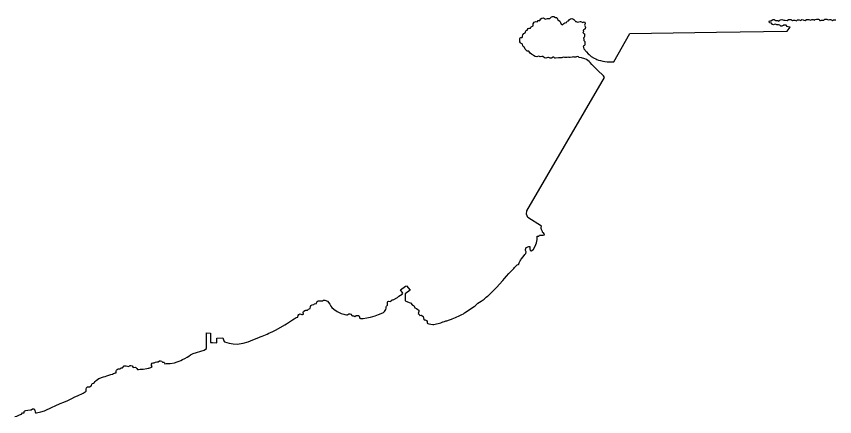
# Model space of a CAD drawing. Header units: inches. Extents: x -62624 to 51363, y -122611 to -15713.
# Drawn here: x -3159 to 920, y -114221 to -112224 of the extents above; entities that cross this region are included whole.
import ezdxf

# ---------------------------------------------------------------- set-up
doc = ezdxf.new("R2010")
doc.units = ezdxf.units.IN
doc.header["$MEASUREMENT"] = 0

msp = doc.modelspace()

# ---------------------------------------------------------------- linework, layer by layer
msp.add_lwpolyline([(-3166.1, -114221), (-3156.7, -114218.5), (-3142.7, -114212.2), (-3133, -114208.3), (-3128.6, -114202.2), (-3120.5, -114201.7), (-3120, -114195), (-3117, -114191.7), (-3112.5, -114190.4), (-3102.4, -114188.5), (-3089, -114187.5), (-3085.3, -114187.3), (-3078.6, -114182.2), (-3073.6, -114182), (-3070.6, -114182.8), (-3068.9, -114185.4), (-3066.7, -114189.7), (-3065, -114197.2), (-3064.2, -114202.2), (-3058, -114202.2), (-3036.7, -114197.3), (-3019.4, -114192), (-2981.3, -114173.6), (-2965.5, -114166.7), (-2940.6, -114155.7), (-2922.4, -114149), (-2902.7, -114140.7), (-2889.3, -114133.9), (-2882.4, -114130.4), (-2867.4, -114122.9), (-2853.5, -114116.5), (-2826.9, -114103.4), (-2811, -114093.8), (-2811.8, -114083.9), (-2809.4, -114077.1), (-2804.2, -114072.4), (-2794.8, -114071.7), (-2786.6, -114066.9), (-2784.9, -114065.5), (-2782.8, -114059.4), (-2779, -114054.9), (-2773.7, -114053.5), (-2771.8, -114051.7), (-2766.3, -114046.1), (-2761.4, -114040.4), (-2754.8, -114035.3), (-2747.3, -114031.1), (-2725.4, -114023), (-2716.3, -114020.1), (-2708.1, -114017.3), (-2687.4, -114011), (-2680.2, -114008.3), (-2675, -114006.1), (-2665, -114002.9), (-2662.3, -114001.7), (-2662.2, -113996.8), (-2661.3, -113991.6), (-2659.3, -113988.8), (-2656.4, -113985.3), (-2651.8, -113983), (-2641, -113982.9), (-2637.3, -113977.6), (-2630.3, -113977.4), (-2621.1, -113967.6), (-2611, -113967.3), (-2597.8, -113970.8), (-2594.3, -113968), (-2592.1, -113966.2), (-2588.1, -113965.5), (-2581.6, -113967.6), (-2577, -113975.3), (-2565.8, -113974.4), (-2558.5, -113980.2), (-2555.6, -113985.1), (-2549.4, -113985.1), (-2541.9, -113984.9), (-2527.5, -113983.5), (-2507.9, -113980.6), (-2502.5, -113979.9), (-2498.1, -113979.2), (-2489.4, -113975.5), (-2486.3, -113973.6), (-2481.9, -113971.1), (-2485.3, -113966.6), (-2485, -113959.2), (-2481.8, -113954.7), (-2476.9, -113951.7), (-2471.9, -113953), (-2465.8, -113950), (-2458.9, -113947.2), (-2452.3, -113946.9), (-2445.4, -113943.1), (-2439.9, -113942.7), (-2434.4, -113943.6), (-2432.4, -113947.6), (-2430, -113950), (-2423.5, -113950), (-2420, -113951.7), (-2418.2, -113956.7), (-2411.9, -113956.1), (-2392.5, -113955.5), (-2371.3, -113951.8), (-2357.2, -113947.9), (-2347.6, -113944.9), (-2339.4, -113941.1), (-2330.2, -113936.2), (-2319.5, -113930.6), (-2307, -113923.8), (-2298.9, -113918.7), (-2290.3, -113913.1), (-2277.6, -113906.6), (-2223.2, -113889.3), (-2212, -113881.8), (-2210.7, -113803.6), (-2192.1, -113804), (-2191.4, -113851.8), (-2182, -113851.8), (-2159.9, -113853), (-2159.5, -113828.7), (-2129.6, -113828.1), (-2124.5, -113843.1), (-2120.9, -113847), (-2098.1, -113854.3), (-2078.9, -113858.5), (-2058.9, -113858.7), (-2027.7, -113854.3), (-2003.9, -113847.5), (-1991.5, -113842.4), (-1946.5, -113825), (-1943.3, -113823.1), (-1933.3, -113819.4), (-1909.6, -113808.7), (-1901.1, -113805.2), (-1892.7, -113801.8), (-1880.8, -113796.2), (-1864.4, -113788.4), (-1821.3, -113763.7), (-1812.1, -113757.7), (-1802.1, -113751.8), (-1793.1, -113745.4), (-1782.1, -113738.6), (-1774.1, -113733.1), (-1769.6, -113730), (-1764.2, -113726.5), (-1756.4, -113725.5), (-1754.1, -113716.3), (-1750.3, -113711.8), (-1745.9, -113708.1), (-1736.5, -113711.9), (-1732.8, -113711.8), (-1728.4, -113710), (-1729.6, -113701.6), (-1728.4, -113696.2), (-1721.1, -113692), (-1716.4, -113690.4), (-1707.2, -113690.6), (-1703.5, -113684.6), (-1693.7, -113681.1), (-1692.6, -113671.7), (-1690.3, -113666.8), (-1684.4, -113663.6), (-1675.9, -113661.9), (-1672.8, -113658.1), (-1663.3, -113656.2), (-1661.3, -113648.1), (-1657.8, -113646.2), (-1654, -113643.7), (-1645.3, -113642.5), (-1636.9, -113642.8), (-1633.4, -113643.1), (-1627.2, -113640), (-1621.7, -113640), (-1607.8, -113645.6), (-1596.6, -113660.6), (-1591.6, -113669.4), (-1585.9, -113676.9), (-1576, -113685.6), (-1559.5, -113696.1), (-1539.3, -113705.9), (-1527.2, -113709.4), (-1521.6, -113711.9), (-1514.1, -113713.1), (-1508.9, -113713.3), (-1506.1, -113711.7), (-1501.9, -113708.5), (-1496, -113708.1), (-1491, -113709.6), (-1486.3, -113716.7), (-1482.9, -113718.1), (-1478.2, -113718.6), (-1472.2, -113721.3), (-1464.6, -113716), (-1456.5, -113716), (-1451.5, -113717.2), (-1448.5, -113725), (-1448.4, -113728.3), (-1446.5, -113729.9), (-1444.7, -113730.2), (-1443.2, -113730.9), (-1441.6, -113731.3), (-1429.8, -113730.7), (-1412.4, -113728.3), (-1403.1, -113726.8), (-1393.5, -113724.4), (-1371.2, -113718), (-1353.1, -113710.9), (-1340.9, -113706.4), (-1329.6, -113701.2), (-1324.2, -113696.3), (-1316.9, -113686), (-1314.8, -113680), (-1316.1, -113673.9), (-1314.7, -113669.8), (-1308.4, -113664.6), (-1309.7, -113650.6), (-1307.1, -113646.5), (-1303.2, -113644.1), (-1293, -113645.8), (-1290.8, -113641), (-1285, -113637.6), (-1280.6, -113638.3), (-1259.1, -113626.3), (-1251.7, -113620.7), (-1236.3, -113610), (-1233, -113604.8), (-1244.1, -113588.5), (-1218.6, -113570.7), (-1214.2, -113568.8), (-1196.7, -113590.7), (-1220.9, -113608.9), (-1220, -113644), (-1213, -113646.6), (-1201.2, -113652.1), (-1193.8, -113652.8), (-1184.6, -113665), (-1177.5, -113667.1), (-1172.6, -113678.7), (-1163.6, -113681.7), (-1157.2, -113686), (-1153.5, -113690.6), (-1153.4, -113695.9), (-1155.5, -113706.9), (-1151.6, -113710.2), (-1148.2, -113716.5), (-1141.8, -113714.5), (-1137.5, -113716), (-1130.4, -113721.6), (-1128.6, -113727.6), (-1127.5, -113736.4), (-1126.2, -113738.1), (-1123, -113737.6), (-1121.8, -113737.6), (-1114.9, -113742), (-1111.2, -113747), (-1110.4, -113751.3), (-1111.8, -113754.5), (-1107.4, -113756.3), (-1102.4, -113758.8), (-1082.4, -113761.3), (-1078.5, -113761), (-1043.7, -113752.6), (-1033.7, -113748.2), (-1031.8, -113747.6), (-1024.3, -113745.7), (-1017.4, -113743.2), (-1013.7, -113742.6), (-1000.6, -113737.6), (-995, -113736.4), (-990.6, -113733.9), (-986.2, -113732.6), (-970, -113727), (-963.1, -113723.2), (-955, -113720.1), (-937.5, -113710.7), (-930.6, -113707.3), (-924.5, -113703.6), (-916.3, -113697.4), (-905, -113690.1), (-876.2, -113670.7), (-872.5, -113667.6), (-857.8, -113655.6), (-842.5, -113644.9), (-837.7, -113641.6), (-827.7, -113634.7), (-821.8, -113629.6), (-816.9, -113625.7), (-810, -113619.5), (-807.5, -113618.2), (-783, -113595.7), (-764.1, -113575.6), (-750.8, -113560.3), (-733.7, -113541.7), (-725, -113532.6), (-715.6, -113520.8), (-703.3, -113507.6), (-691.3, -113493.4), (-684.5, -113486.2), (-679.4, -113481.3), (-676.3, -113476.3), (-662.9, -113462.9), (-657.7, -113462.3), (-655.4, -113463.2), (-651.7, -113454.1), (-648.2, -113443.6), (-644.4, -113438), (-642.6, -113435.7), (-633, -113423.1), (-623.8, -113412.6), (-619.6, -113406.4), (-617, -113398.2), (-620.7, -113391.9), (-620.2, -113387.3), (-616.9, -113376.7), (-604.5, -113371.9), (-600.1, -113371.9), (-598.8, -113373.8), (-598.8, -113375), (-598.8, -113378.8), (-598.8, -113383.8), (-597.6, -113392.6), (-591.4, -113393.9), (-580.7, -113385), (-572.8, -113371.1), (-566, -113353.6), (-563, -113337.8), (-563.2, -113321.3), (-554.5, -113320.1), (-552.6, -113318.2), (-550.4, -113315.7), (-545.9, -113315.3), (-533.5, -113315.1), (-526.4, -113313.8), (-528.6, -113309), (-530.7, -113304.4), (-533.8, -113304.7), (-536.4, -113301.3), (-537, -113296.9), (-541.5, -113288.2), (-543.2, -113282.5), (-542.9, -113277), (-540.7, -113270), (-609.8, -113227.9), (-615.2, -113210.4), (-614.1, -113194.9), (-226.8, -112529.8), (-232, -112521.5), (-261.2, -112492.8), (-289.5, -112464.4), (-299.2, -112454.2), (-303.9, -112449), (-316.4, -112439.8), (-324.5, -112435.8), (-341.6, -112431.7), (-353.2, -112429.7), (-356.7, -112426.8), (-363.6, -112424.6), (-369.8, -112428), (-377.6, -112427.9), (-383.9, -112426), (-388.2, -112428.5), (-398.3, -112429.8), (-403.4, -112429.5), (-406.7, -112427.3), (-412.7, -112429.4), (-421.4, -112429.2), (-427.2, -112429.9), (-432.9, -112427.7), (-439.5, -112430.9), (-449, -112431.8), (-456.5, -112430.5), (-471, -112432.4), (-474.8, -112431.9), (-479, -112428.5), (-482.6, -112428.5), (-491.9, -112431.9), (-498.1, -112432.4), (-501.9, -112431), (-505.8, -112429.5), (-509.1, -112429.5), (-515.4, -112431.3), (-520.3, -112432.3), (-526.9, -112431), (-535.3, -112423.6), (-539.3, -112424), (-547.5, -112425.4), (-551.4, -112424.4), (-555.4, -112421.9), (-563.9, -112425.5), (-572.5, -112424.7), (-580.5, -112419.1), (-584.7, -112416), (-591.1, -112413.5), (-597.9, -112407.2), (-601.4, -112402.6), (-603.8, -112398.4), (-607.4, -112398.6), (-612.2, -112397.9), (-616.2, -112394.1), (-622.2, -112387.5), (-625.5, -112380), (-627.9, -112377.3), (-632.5, -112374.7), (-635, -112371.4), (-635.6, -112364.6), (-637.5, -112361.6), (-642.4, -112358.8), (-645.6, -112356.1), (-648.4, -112351.9), (-649.2, -112346.1), (-648.5, -112338.3), (-649.3, -112335.4), (-647.8, -112331.1), (-644.7, -112329.2), (-637.9, -112329), (-635.2, -112327), (-635.6, -112322.3), (-634.1, -112315.6), (-628.8, -112309.9), (-623.1, -112307), (-621.1, -112300.8), (-616.9, -112295.4), (-611.8, -112292.9), (-607.9, -112285.4), (-603.1, -112282.9), (-595.6, -112282.3), (-592, -112275.9), (-589.4, -112274.1), (-583.1, -112271), (-581.9, -112269.1), (-582.1, -112260.7), (-577, -112253.8), (-570, -112249.8), (-562.7, -112250.8), (-558.5, -112245.5), (-555, -112245.4), (-548.9, -112244.2), (-545.1, -112236.7), (-539.2, -112232.9), (-532, -112231.4), (-525.7, -112234.7), (-522.1, -112238), (-512, -112234.6), (-506.9, -112234.1), (-499.4, -112234.8), (-491.6, -112225.9), (-486.3, -112224.1), (-480.1, -112224.7), (-471, -112230), (-464.4, -112230.4), (-462.5, -112232.9), (-461.3, -112237.9), (-461.3, -112240.4), (-456.3, -112243.5), (-449.5, -112248.8), (-446.2, -112254.3), (-443.9, -112263.3), (-436.5, -112265.9), (-429.1, -112260.4), (-424.5, -112257.2), (-416.8, -112255.2), (-413.9, -112248.8), (-406.6, -112247.2), (-401.2, -112239.8), (-395.9, -112236.8), (-389.8, -112235.6), (-384.9, -112236.3), (-379.8, -112240.5), (-375.6, -112245.1), (-373.7, -112247), (-371.4, -112249.1), (-368.5, -112250.4), (-362, -112253.4), (-355.5, -112250.7), (-348.9, -112249.8), (-346.4, -112249.8), (-341.1, -112251.7), (-335.6, -112254.3), (-327.7, -112251.9), (-323.4, -112257.5), (-323.3, -112261.6), (-325.2, -112264.4), (-326.1, -112268.9), (-323.3, -112274.8), (-322.5, -112279.8), (-324.2, -112287), (-331.4, -112292.9), (-332.8, -112294.9), (-332.6, -112301), (-334.3, -112305), (-329.3, -112309.9), (-327.6, -112311.7), (-326.4, -112318.1), (-327, -112324.8), (-329, -112327.6), (-332.3, -112332.8), (-330.6, -112339.8), (-330.6, -112345.3), (-325.5, -112350.1), (-324.7, -112358.6), (-325.5, -112365.6), (-327.6, -112369.4), (-333.3, -112372), (-329.5, -112385.4), (-317.6, -112401.6), (-308.7, -112411.1), (-303.9, -112414.2), (-294, -112423.6), (-278.9, -112432.2), (-271.1, -112436.3), (-264.6, -112438.6), (-256.5, -112442.2), (-247.1, -112444.2), (-235.9, -112447.6), (-225.2, -112449.2), (-214, -112450.4), (-201.4, -112451.3), (-195.4, -112451.3), (-181.3, -112451.4), (-100, -112309.5), (331.3, -112303.2), (682.9, -112298.2), (699.2, -112277.9), (689.1, -112276.6), (683.6, -112274.1), (678.6, -112268.4), (675.8, -112268), (671.4, -112268.3), (667.5, -112266.9), (665.5, -112270.4), (660.9, -112271.7), (656.8, -112272.9), (651.4, -112272.4), (646.6, -112267.3), (639.8, -112267.2), (631.7, -112266.9), (625, -112263.7), (619.3, -112265.4), (615.5, -112267.2), (609.7, -112265.2), (605.8, -112258.6), (596.2, -112257.2), (593.7, -112250.6), (594.8, -112247.1), (598.7, -112246.5), (602.9, -112246.8), (610.5, -112241.8), (614.3, -112239.8), (618, -112240.4), (623.7, -112243.5), (625.5, -112244.8), (636.8, -112244.8), (641.7, -112248.1), (647.5, -112242.5), (651.1, -112240.7), (657.2, -112240.6), (666.1, -112243.2), (673.5, -112242.7), (682.8, -112244.5), (690.3, -112239.3), (701.1, -112239.1), (705.7, -112241.5), (710, -112244.9), (715.6, -112242.4), (722.4, -112242.7), (729.4, -112246.2), (732.7, -112243.3), (735.1, -112241.4), (743.5, -112241.6), (752.5, -112245.1), (756.7, -112240.3), (763.6, -112241), (767.3, -112243.5), (773, -112245.2), (779.7, -112239.4), (792.3, -112239.4), (799.9, -112242.7), (806.4, -112239.4), (813.5, -112240.3), (816, -112241.6), (820.1, -112242.7), (821.7, -112241), (823.5, -112239.1), (829.8, -112237.8), (839.2, -112238.4), (842.5, -112239.8), (844.1, -112242.6), (846.6, -112245.2), (849.6, -112244.4), (853.7, -112242.4), (866.1, -112243.3), (871, -112238.5), (881.5, -112238.4), (888.2, -112242.2), (894.2, -112240.1), (899.1, -112240.3), (904.2, -112241), (906.6, -112242.9), (909.4, -112245.3), (914.1, -112241.9), (925.7, -112242)])

doc.saveas('drawing.dxf')
